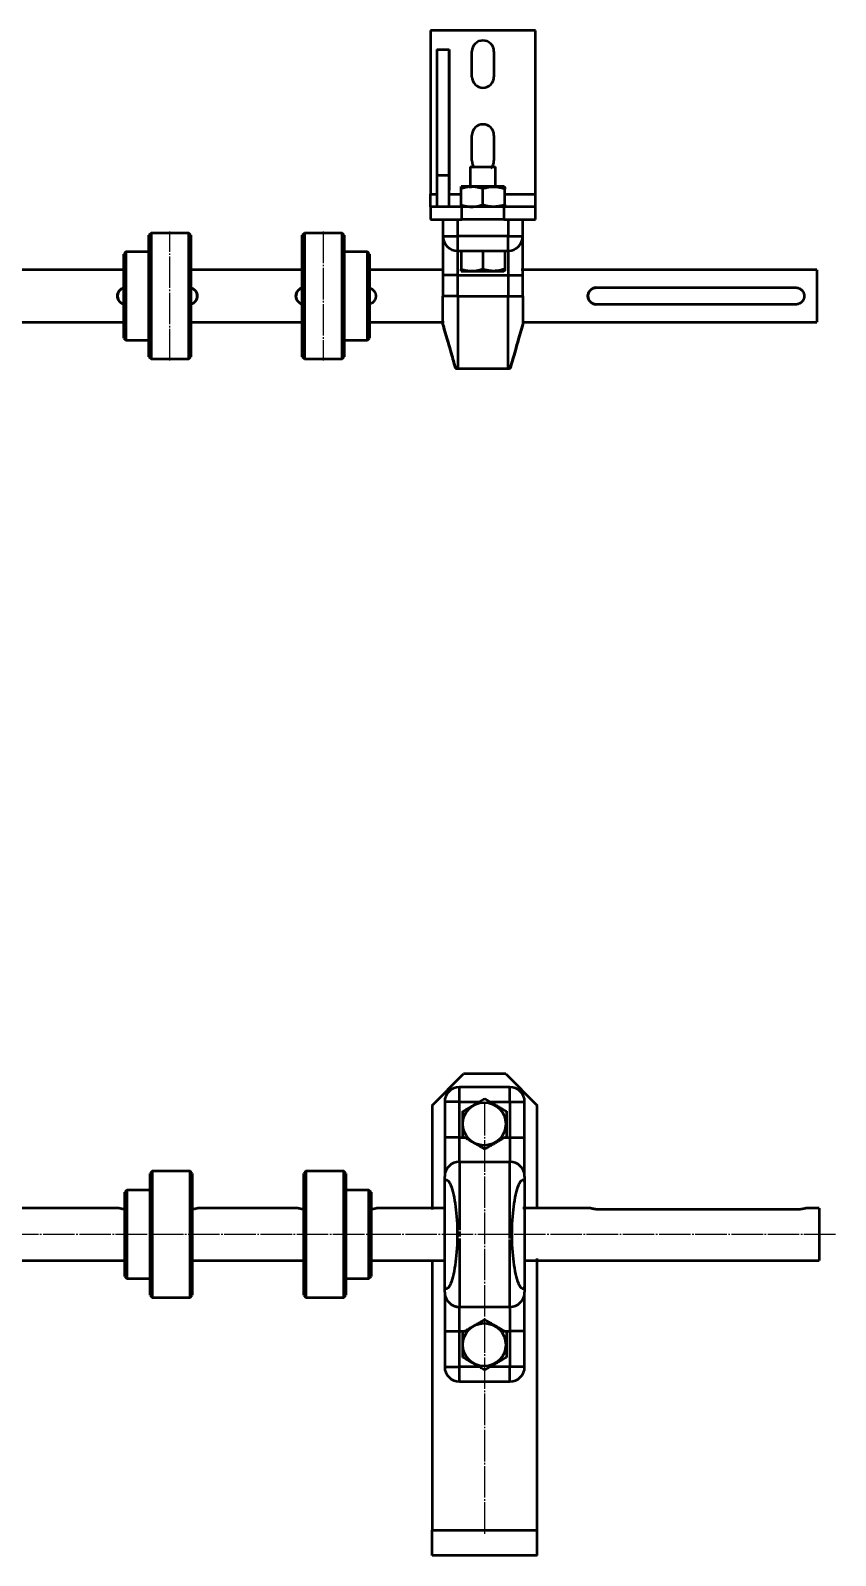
# Model space of a CAD drawing. Header units: millimetres. Extents: x 15778 to 17311, y 23500 to 24228.
# Drawn here: x 16928 to 17311, y 23502 to 24228 of the extents above; entities that cross this region are included whole.
import ezdxf

# ---------------------------------------------------------------- set-up
doc = ezdxf.new("R2010")
doc.units = ezdxf.units.MM
doc.linetypes.add('JIS_08_15', pattern=[17.25, 15, -0.75, 0.75, -0.75])
doc.layers.add('中心線', color=4, linetype='JIS_08_15', lineweight=25)
doc.layers.add('外形線', color=7, linetype='Continuous', lineweight=50)

msp = doc.modelspace()

# ---------------------------------------------------------------- linework, layer by layer
at = {"layer": '中心線'}
for p, q in [((16993.91, 24071.08), (16993.91, 24132.41)), ((17066.91, 24132.41), (17066.91, 24071.08)), ((17143.75, 23512.08), (17143.75, 23717.81)), ((17310.78, 23654.72), (16255.46, 23654.72))]:
    msp.add_line(p, q, dxfattribs=at)
at = {"layer": '外形線'}
for p, q in [((17117.91, 24228.25), (17117.91, 24150.25)), ((17167.91, 24228.25), (17117.91, 24228.25)), ((17167.91, 24150.25), (17167.91, 24228.25)), ((17120.91, 24219.25), (17120.91, 24159.25)), ((17120.91, 24219.25), (17126.91, 24219.25)), ((17126.91, 24219.25), (17126.91, 24152.25)), ((17126.91, 24159.25), (17126.91, 24219.25)), ((17137.66, 24206.25), (17137.66, 24218.25)), ((17148.16, 24218.25), (17148.16, 24206.25)), ((17137.66, 24166.25), (17137.66, 24178.25)), ((17148.16, 24178.25), (17148.16, 24166.25)), ((17120.91, 24159.25), (17120.91, 24144.25)), ((17120.91, 24159.25), (17126.91, 24159.25)), ((17126.91, 24144.25), (17126.91, 24159.25)), ((17136.91, 24163.25), (17148.91, 24163.25)), ((17136.91, 24163.25), (17136.91, 24153.07)), ((17148.91, 24153.43), (17148.91, 24163.25)), ((17117.91, 24150.25), (17121.56, 24150.25)), ((17117.91, 24144.25), (17117.91, 24150.25)), ((17126.67, 24150.25), (17132.87, 24150.25)), ((17152.92, 24153.85), (17132.52, 24153.85)), ((17132.52, 24145.19), (17132.52, 24152.9)), ((17142.91, 24145.29), (17142.91, 24152.81)), ((17153.3, 24153.63), (17152.92, 24153.85)), ((17152.94, 24150.25), (17167.91, 24150.25)), ((17153.3, 24145.38), (17153.3, 24152.71)), ((17167.91, 24144.25), (17167.91, 24150.25)), ((17132.91, 24144.25), (17117.91, 24144.25)), ((17117.91, 24144.25), (17117.91, 24138.25)), ((17132.91, 24138.25), (17132.91, 24144.25)), ((17152.91, 24144.25), (17132.91, 24144.25)), ((17167.91, 24144.25), (17152.91, 24144.25)), ((17152.91, 24144.25), (17152.91, 24138.25)), ((17152.92, 24144.25), (17153.3, 24144.47)), ((17167.91, 24138.25), (17167.91, 24144.25)), ((17117.91, 24138.25), (17132.91, 24138.25)), ((17123.91, 24138.25), (17123.91, 24130.25)), ((17130.91, 24130.25), (17130.91, 24138.25)), ((17152.91, 24138.25), (17132.91, 24138.25)), ((17152.91, 24138.25), (17167.91, 24138.25)), ((17154.91, 24138.25), (17154.91, 24130.25)), ((17161.91, 24130.25), (17161.91, 24138.25)), ((16984.91, 24131.75), (16983.91, 24130.75)), ((16983.91, 24072.75), (16983.91, 24130.75)), ((16984.91, 24131.75), (16984.91, 24101.75)), ((17002.91, 24131.75), (16984.91, 24131.75)), ((17002.91, 24071.75), (17002.91, 24131.75)), ((17003.91, 24130.75), (17002.91, 24131.75)), ((17003.91, 24130.75), (17003.91, 24101.75)), ((17057.91, 24131.75), (17056.91, 24130.75)), ((17056.91, 24101.75), (17056.91, 24130.75)), ((17057.91, 24131.75), (17057.91, 24071.75)), ((17075.91, 24131.75), (17057.91, 24131.75)), ((17075.91, 24101.75), (17075.91, 24131.75)), ((17076.91, 24130.75), (17075.91, 24131.75)), ((17076.91, 24130.75), (17076.91, 24072.75)), ((17123.91, 24130.25), (17123.91, 24111.75)), ((17123.91, 24130.25), (17130.91, 24130.25)), ((17123.91, 24130.25), (17123.91, 24111.75)), ((17130.91, 24123.25), (17130.91, 24130.25)), ((17154.91, 24130.25), (17130.91, 24130.25)), ((17154.91, 24123.25), (17154.91, 24130.25)), ((17154.91, 24130.25), (17161.91, 24130.25)), ((17161.91, 24111.75), (17161.91, 24130.25)), ((17161.91, 24111.75), (17161.91, 24130.25)), ((16972.91, 24122.75), (16971.91, 24121.75)), ((16971.91, 24081.75), (16971.91, 24121.75)), ((16972.91, 24122.75), (16972.91, 24101.75)), ((16983.91, 24122.75), (16972.91, 24122.75)), ((17087.91, 24122.75), (17076.91, 24122.75)), ((17087.91, 24101.75), (17087.91, 24122.75)), ((17088.91, 24121.75), (17087.91, 24122.75)), ((17088.91, 24121.75), (17088.91, 24081.75)), ((17130.91, 24123.25), (17141.09, 24123.25)), ((17130.91, 24111.75), (17130.91, 24123.25)), ((17132.52, 24123.25), (17132.52, 24114.59)), ((17132.52, 24123.25), (17142.91, 24123.25)), ((17142.91, 24123.25), (17142.91, 24114.69)), ((17142.91, 24123.25), (17153.3, 24123.25)), ((17144.73, 24123.25), (17154.91, 24123.25)), ((17153.3, 24123.25), (17153.3, 24114.78)), ((17154.91, 24123.25), (17154.91, 24111.75)), ((16971.99, 24114.25), (16771.84, 24114.25)), ((17057.03, 24114.25), (17003.15, 24114.25)), ((17124.12, 24114.25), (17088.19, 24114.25)), ((17132.52, 24113.65), (17142.72, 24113.65)), ((17142.72, 24113.65), (17152.92, 24113.65)), ((17152.92, 24113.65), (17153.3, 24113.87)), ((17301.91, 24114.25), (17161.14, 24114.25)), ((17301.91, 24114.25), (17301.91, 24089.25)), ((17123.91, 24111.75), (17123.91, 24101.75)), ((17130.91, 24111.75), (17123.91, 24111.75)), ((17130.91, 24101.75), (17130.91, 24111.75)), ((17130.91, 24111.75), (17154.91, 24111.75)), ((17154.91, 24111.75), (17161.91, 24111.75)), ((17154.91, 24111.75), (17154.91, 24101.75)), ((17161.91, 24101.75), (17161.91, 24111.75)), ((16972.91, 24101.75), (16972.91, 24080.75)), ((16984.91, 24101.75), (16984.91, 24071.75)), ((17003.91, 24101.75), (17003.91, 24072.75)), ((17056.91, 24072.75), (17056.91, 24101.75)), ((17075.91, 24071.75), (17075.91, 24101.75)), ((17087.91, 24080.75), (17087.91, 24101.75)), ((17123.91, 24088.17), (17123.91, 24101.75)), ((17130.91, 24101.75), (17123.91, 24101.75)), ((17123.91, 24088.17), (17123.91, 24101.75)), ((17130.91, 24101.75), (17130.91, 24067.25)), ((17130.91, 24101.75), (17154.91, 24101.75)), ((17154.91, 24101.75), (17161.91, 24101.75)), ((17154.91, 24067.25), (17154.91, 24101.75)), ((17161.91, 24101.75), (17161.91, 24088.17)), ((17161.91, 24101.75), (17161.91, 24088.17)), ((17196.91, 24105.75), (17291.91, 24105.75)), ((17291.91, 24097.75), (17196.91, 24097.75)), ((16772.56, 24089.25), (16972.34, 24089.25)), ((17003.5, 24089.25), (17057.39, 24089.25)), ((17088.55, 24089.25), (17124.47, 24089.25)), ((17161.49, 24089.25), (17301.91, 24089.25)), ((16971.91, 24081.75), (16972.91, 24080.75)), ((16972.91, 24080.75), (16983.91, 24080.75)), ((17076.91, 24080.75), (17087.91, 24080.75)), ((17087.91, 24080.75), (17088.91, 24081.75)), ((16983.91, 24072.75), (16984.91, 24071.75)), ((16984.91, 24071.75), (17002.91, 24071.75)), ((17002.91, 24071.75), (17003.91, 24072.75)), ((17056.91, 24072.75), (17057.91, 24071.75)), ((17057.91, 24071.75), (17075.91, 24071.75)), ((17075.91, 24071.75), (17076.91, 24072.75)), ((17130.91, 24067.25), (17154.91, 24067.25)), ((17118.7, 23716.14), (17133.73, 23731.17)), ((17153.77, 23731.17), (17133.73, 23731.17)), ((17153.77, 23731.17), (17168.8, 23716.14)), ((17131.73, 23717.85), (17131.73, 23724.86)), ((17155.77, 23724.86), (17131.73, 23724.86)), ((17155.77, 23717.85), (17155.77, 23724.86)), ((17118.7, 23716.14), (17118.7, 23666.64)), ((17124.71, 23717.85), (17124.71, 23700.81)), ((17131.73, 23717.85), (17124.71, 23717.85)), ((17131.73, 23717.85), (17141.93, 23717.85)), ((17131.73, 23700.81), (17131.73, 23717.85)), ((17145.21, 23717.85), (17155.77, 23717.85)), ((17155.77, 23717.85), (17162.79, 23717.85)), ((17155.77, 23717.85), (17155.77, 23700.81)), ((17162.79, 23700.81), (17162.79, 23717.85)), ((17168.8, 23667.01), (17168.8, 23716.14)), ((17124.71, 23700.81), (17124.71, 23682.28)), ((17131.73, 23700.81), (17124.71, 23700.81)), ((17131.73, 23689.29), (17131.73, 23700.81)), ((17131.73, 23700.81), (17135.01, 23700.81)), ((17152.49, 23700.81), (17155.77, 23700.81)), ((17155.77, 23700.81), (17162.79, 23700.81)), ((17155.77, 23700.81), (17155.77, 23689.29)), ((17162.79, 23682.28), (17162.79, 23700.81)), ((17162.79, 23682.28), (17162.79, 23700.81)), ((16985.44, 23684.78), (16984.44, 23683.78)), ((16985.44, 23684.78), (16985.44, 23684.09)), ((16985.44, 23684.78), (16985.44, 23624.66)), ((17003.48, 23684.78), (16985.44, 23684.78)), ((17003.48, 23624.66), (17003.48, 23684.78)), ((17004.48, 23683.78), (17003.48, 23684.78)), ((17058.58, 23684.78), (17057.58, 23683.78)), ((17058.58, 23684.78), (17058.58, 23624.66)), ((17076.62, 23684.78), (17058.58, 23684.78)), ((17076.62, 23624.66), (17076.62, 23684.78)), ((17076.62, 23683.8), (17076.62, 23684.78)), ((17077.62, 23683.78), (17076.62, 23684.78)), ((17131.73, 23689.29), (17131.73, 23656.76)), ((17131.73, 23689.29), (17155.77, 23689.29)), ((17155.77, 23652.68), (17155.77, 23689.29)), ((16984.44, 23625.67), (16984.44, 23683.78)), ((17004.48, 23683.78), (17004.48, 23665.89)), ((17004.48, 23683.78), (17004.48, 23625.67)), ((17057.58, 23625.67), (17057.58, 23683.78)), ((17057.58, 23666.24), (17057.58, 23683.78)), ((17077.62, 23683.78), (17077.62, 23625.67)), ((17124.71, 23678.69), (17124.71, 23682.28)), ((17124.71, 23630.76), (17124.71, 23678.69)), ((17162.79, 23682.28), (17162.79, 23678.69)), ((17162.79, 23678.69), (17162.79, 23630.76)), ((16973.42, 23675.76), (16972.41, 23674.76)), ((16972.41, 23634.68), (16972.41, 23674.76)), ((16973.42, 23675.76), (16973.42, 23675.08)), ((16973.42, 23675.76), (16973.42, 23633.68)), ((16984.44, 23675.76), (16973.42, 23675.76)), ((17088.64, 23675.76), (17077.62, 23675.76)), ((17088.64, 23633.68), (17088.64, 23675.76)), ((17088.64, 23674.78), (17088.64, 23675.76)), ((17089.64, 23674.76), (17088.64, 23675.76)), ((17089.64, 23674.76), (17089.64, 23634.68)), ((16969.41, 23667.25), (16776.03, 23667.25)), ((17054.58, 23667.25), (17007.48, 23667.25)), ((17124.91, 23667.25), (17092.65, 23667.25)), ((17193.85, 23667.25), (17161.95, 23667.25)), ((17293.04, 23666.59), (17197.86, 23666.59)), ((17303.06, 23667.25), (17297.05, 23667.25)), ((17303.06, 23667.25), (17303.06, 23642.2)), ((17131.73, 23656.08), (17131.73, 23653.7)), ((17131.73, 23652.68), (17131.73, 23620.16)), ((17155.77, 23620.16), (17155.77, 23652.34)), ((16772.67, 23642.2), (16972.85, 23642.2)), ((16972.41, 23634.68), (16972.41, 23642.97)), ((17004.07, 23642.2), (17058.06, 23642.2)), ((17089.28, 23642.2), (17125.27, 23642.2)), ((17089.64, 23642.63), (17089.64, 23634.68)), ((17118.7, 23642.81), (17118.7, 23513.75)), ((17162.37, 23642.2), (17303.06, 23642.2)), ((17168.8, 23513.75), (17168.8, 23643.18)), ((16972.41, 23634.68), (16973.42, 23633.68)), ((17088.64, 23633.68), (17089.64, 23634.68)), ((16973.42, 23633.68), (16984.44, 23633.68)), ((16984.44, 23625.67), (16984.44, 23633.77)), ((17077.62, 23633.68), (17088.64, 23633.68)), ((17077.62, 23633.43), (17077.62, 23625.67)), ((17124.71, 23627.17), (17124.71, 23630.76)), ((17124.71, 23627.17), (17124.71, 23608.63)), ((17124.71, 23627.17), (17124.71, 23608.63)), ((17162.79, 23630.76), (17162.79, 23627.17)), ((17162.79, 23608.63), (17162.79, 23627.17)), ((17162.79, 23608.63), (17162.79, 23627.17)), ((16984.44, 23625.67), (16985.44, 23624.66)), ((16985.44, 23624.66), (17003.48, 23624.66)), ((17003.48, 23624.66), (17004.48, 23625.67)), ((17003.48, 23624.66), (17003.48, 23625.65)), ((17057.58, 23625.67), (17058.58, 23624.66)), ((17058.58, 23624.78), (17058.58, 23624.66)), ((17058.58, 23624.66), (17076.62, 23624.66)), ((17076.62, 23624.66), (17077.62, 23625.67)), ((17131.73, 23608.63), (17131.73, 23620.16)), ((17131.73, 23620.16), (17155.77, 23620.16)), ((17155.77, 23620.16), (17155.77, 23608.63)), ((17124.71, 23608.63), (17124.71, 23591.6)), ((17124.71, 23608.63), (17131.73, 23608.63)), ((17131.73, 23591.6), (17131.73, 23608.63)), ((17131.73, 23608.63), (17135.37, 23608.63)), ((17152.13, 23608.63), (17155.77, 23608.63)), ((17162.79, 23608.63), (17155.77, 23608.63)), ((17155.77, 23608.63), (17155.77, 23591.6)), ((17162.79, 23591.6), (17162.79, 23608.63)), ((17124.71, 23591.6), (17131.73, 23591.6)), ((17131.73, 23584.59), (17131.73, 23591.6)), ((17141.2, 23591.6), (17131.73, 23591.6)), ((17155.77, 23591.6), (17145.21, 23591.6)), ((17162.79, 23591.6), (17155.77, 23591.6)), ((17155.77, 23584.59), (17155.77, 23591.6)), ((17131.73, 23584.59), (17155.77, 23584.59)), ((17118.7, 23513.75), (17168.8, 23513.75)), ((17118.7, 23501.72), (17118.7, 23513.75)), ((17168.8, 23501.72), (17168.8, 23513.75)), ((17168.8, 23501.72), (17118.7, 23501.72))]:
    msp.add_line(p, q, dxfattribs=at)
for points in [[(17132.52, 24152.9), (17132.52, 24152.98), (17132.52, 24153.05), (17132.52, 24153.12), (17132.52, 24153.19), (17132.52, 24153.25), (17132.52, 24153.31), (17132.52, 24153.36), (17132.52, 24153.42), (17132.52, 24153.47), (17132.52, 24153.52), (17132.52, 24153.56), (17132.52, 24153.6), (17132.52, 24153.64), (17132.52, 24153.67), (17132.52, 24153.71), (17132.52, 24153.74), (17132.52, 24153.76), (17132.52, 24153.78), (17132.52, 24153.8), (17132.52, 24153.82), (17132.52, 24153.83), (17132.52, 24153.84), (17132.52, 24153.85), (17132.52, 24153.85)], [(17142.91, 24152.81), (17142.41, 24152.97), (17141.93, 24153.12), (17141.47, 24153.25), (17141.02, 24153.36), (17140.57, 24153.46), (17140.14, 24153.55), (17139.72, 24153.62), (17139.31, 24153.68), (17138.9, 24153.73), (17138.49, 24153.76), (17138.09, 24153.78), (17137.68, 24153.79), (17137.28, 24153.79), (17136.88, 24153.77), (17136.48, 24153.75), (17136.07, 24153.71), (17135.66, 24153.66), (17135.24, 24153.59), (17134.81, 24153.51), (17134.38, 24153.42), (17133.93, 24153.32), (17133.48, 24153.2), (17133, 24153.06), (17132.52, 24152.9)], [(17153.3, 24152.71), (17152.81, 24152.87), (17152.33, 24153.02), (17151.86, 24153.15), (17151.41, 24153.26), (17150.97, 24153.36), (17150.54, 24153.44), (17150.12, 24153.51), (17149.7, 24153.57), (17149.29, 24153.62), (17148.88, 24153.65), (17148.48, 24153.67), (17148.08, 24153.68), (17147.68, 24153.68), (17147.27, 24153.66), (17146.87, 24153.64), (17146.46, 24153.6), (17146.04, 24153.55), (17145.63, 24153.48), (17145.2, 24153.41), (17144.77, 24153.32), (17144.32, 24153.21), (17143.86, 24153.09), (17143.39, 24152.96), (17142.91, 24152.81)], [(17153.3, 24152.71), (17153.3, 24152.87), (17153.3, 24153.01), (17153.3, 24153.13), (17153.3, 24153.24), (17153.3, 24153.33), (17153.3, 24153.41), (17153.3, 24153.48), (17153.3, 24153.53), (17153.3, 24153.57), (17153.3, 24153.6), (17153.3, 24153.62), (17153.3, 24153.63), (17153.3, 24153.62), (17153.3, 24153.6), (17153.3, 24153.57), (17153.3, 24153.53), (17153.3, 24153.48), (17153.3, 24153.41), (17153.3, 24153.33), (17153.3, 24153.24), (17153.3, 24153.13), (17153.3, 24153.01), (17153.3, 24152.87), (17153.3, 24152.71)], [(17132.52, 24145.19), (17133, 24145.04), (17133.48, 24144.9), (17133.93, 24144.78), (17134.38, 24144.67), (17134.81, 24144.58), (17135.24, 24144.5), (17135.66, 24144.44), (17136.07, 24144.39), (17136.48, 24144.35), (17136.88, 24144.32), (17137.28, 24144.31), (17137.68, 24144.3), (17138.09, 24144.31), (17138.49, 24144.33), (17138.9, 24144.37), (17139.31, 24144.41), (17139.72, 24144.47), (17140.14, 24144.55), (17140.57, 24144.63), (17141.02, 24144.73), (17141.47, 24144.85), (17141.93, 24144.98), (17142.41, 24145.12), (17142.91, 24145.29)], [(17132.52, 24144.25), (17132.52, 24144.25), (17132.52, 24144.26), (17132.52, 24144.26), (17132.52, 24144.28), (17132.52, 24144.29), (17132.52, 24144.31), (17132.52, 24144.33), (17132.52, 24144.36), (17132.52, 24144.39), (17132.52, 24144.42), (17132.52, 24144.46), (17132.52, 24144.49), (17132.52, 24144.54), (17132.52, 24144.58), (17132.52, 24144.63), (17132.52, 24144.68), (17132.52, 24144.73), (17132.52, 24144.79), (17132.52, 24144.85), (17132.52, 24144.91), (17132.52, 24144.98), (17132.52, 24145.04), (17132.52, 24145.12), (17132.52, 24145.19)], [(17142.91, 24145.29), (17143.39, 24145.14), (17143.86, 24145), (17144.32, 24144.88), (17144.77, 24144.78), (17145.2, 24144.69), (17145.63, 24144.61), (17146.04, 24144.55), (17146.46, 24144.5), (17146.87, 24144.46), (17147.27, 24144.43), (17147.68, 24144.42), (17148.08, 24144.41), (17148.48, 24144.42), (17148.88, 24144.45), (17149.29, 24144.48), (17149.7, 24144.52), (17150.12, 24144.58), (17150.54, 24144.65), (17150.97, 24144.74), (17151.41, 24144.84), (17151.86, 24144.95), (17152.33, 24145.08), (17152.81, 24145.22), (17153.3, 24145.38)], [(17153.3, 24145.38), (17153.3, 24145.23), (17153.3, 24145.09), (17153.3, 24144.97), (17153.3, 24144.86), (17153.3, 24144.77), (17153.3, 24144.69), (17153.3, 24144.62), (17153.3, 24144.56), (17153.3, 24144.52), (17153.3, 24144.49), (17153.3, 24144.48), (17153.3, 24144.47), (17153.3, 24144.48), (17153.3, 24144.49), (17153.3, 24144.52), (17153.3, 24144.56), (17153.3, 24144.62), (17153.3, 24144.69), (17153.3, 24144.77), (17153.3, 24144.86), (17153.3, 24144.97), (17153.3, 24145.09), (17153.3, 24145.23), (17153.3, 24145.38)], [(17132.52, 24114.59), (17133, 24114.44), (17133.48, 24114.3), (17133.93, 24114.18), (17134.38, 24114.07), (17134.81, 24113.98), (17135.24, 24113.9), (17135.66, 24113.84), (17136.07, 24113.79), (17136.48, 24113.75), (17136.88, 24113.72), (17137.28, 24113.71), (17137.68, 24113.7), (17138.09, 24113.71), (17138.49, 24113.73), (17138.9, 24113.77), (17139.31, 24113.81), (17139.72, 24113.87), (17140.14, 24113.95), (17140.57, 24114.03), (17141.02, 24114.13), (17141.47, 24114.25), (17141.93, 24114.38), (17142.41, 24114.52), (17142.91, 24114.69)], [(17132.52, 24113.65), (17132.52, 24113.65), (17132.52, 24113.65), (17132.52, 24113.66), (17132.52, 24113.68), (17132.52, 24113.69), (17132.52, 24113.71), (17132.52, 24113.73), (17132.52, 24113.76), (17132.52, 24113.79), (17132.52, 24113.82), (17132.52, 24113.86), (17132.52, 24113.89), (17132.52, 24113.94), (17132.52, 24113.98), (17132.52, 24114.03), (17132.52, 24114.08), (17132.52, 24114.13), (17132.52, 24114.19), (17132.52, 24114.25), (17132.52, 24114.31), (17132.52, 24114.38), (17132.52, 24114.44), (17132.52, 24114.52), (17132.52, 24114.59)], [(17142.91, 24114.69), (17143.39, 24114.54), (17143.86, 24114.4), (17144.32, 24114.28), (17144.77, 24114.18), (17145.2, 24114.09), (17145.63, 24114.01), (17146.04, 24113.95), (17146.46, 24113.9), (17146.87, 24113.86), (17147.27, 24113.83), (17147.68, 24113.82), (17148.08, 24113.81), (17148.48, 24113.82), (17148.88, 24113.85), (17149.29, 24113.88), (17149.7, 24113.92), (17150.12, 24113.98), (17150.54, 24114.05), (17150.97, 24114.14), (17151.41, 24114.24), (17151.86, 24114.35), (17152.33, 24114.48), (17152.81, 24114.62), (17153.3, 24114.78)], [(17153.3, 24114.78), (17153.3, 24114.63), (17153.3, 24114.49), (17153.3, 24114.37), (17153.3, 24114.26), (17153.3, 24114.17), (17153.3, 24114.09), (17153.3, 24114.02), (17153.3, 24113.96), (17153.3, 24113.92), (17153.3, 24113.89), (17153.3, 24113.88), (17153.3, 24113.87), (17153.3, 24113.88), (17153.3, 24113.89), (17153.3, 24113.92), (17153.3, 24113.96), (17153.3, 24114.02), (17153.3, 24114.09), (17153.3, 24114.17), (17153.3, 24114.26), (17153.3, 24114.37), (17153.3, 24114.49), (17153.3, 24114.63), (17153.3, 24114.78)], [(16968.91, 24101.75), (16968.92, 24101.97), (16968.94, 24102.2), (16968.97, 24102.42), (16969.01, 24102.65), (16969.07, 24102.88), (16969.14, 24103.1), (16969.23, 24103.32), (16969.33, 24103.53), (16969.44, 24103.73), (16969.56, 24103.93), (16969.69, 24104.12), (16969.83, 24104.3), (16969.97, 24104.47), (16970.13, 24104.62), (16970.29, 24104.77), (16970.47, 24104.91), (16970.65, 24105.05), (16970.85, 24105.17), (16971.05, 24105.29), (16971.26, 24105.39), (16971.47, 24105.48), (16971.69, 24105.56), (16971.91, 24105.62), (16972.14, 24105.67)], [(16972.01, 24097.85), (16971.79, 24097.91), (16971.58, 24097.98), (16971.36, 24098.06), (16971.16, 24098.15), (16970.95, 24098.26), (16970.76, 24098.37), (16970.58, 24098.5), (16970.4, 24098.63), (16970.23, 24098.78), (16970.08, 24098.92), (16969.93, 24099.08), (16969.79, 24099.25), (16969.65, 24099.43), (16969.53, 24099.61), (16969.41, 24099.81), (16969.31, 24100.01), (16969.21, 24100.22), (16969.13, 24100.43), (16969.06, 24100.65), (16969.01, 24100.87), (16968.97, 24101.09), (16968.93, 24101.31), (16968.92, 24101.53), (16968.91, 24101.75)], [(17006.91, 24101.75), (17006.9, 24101.5), (17006.88, 24101.26), (17006.84, 24101.01), (17006.78, 24100.76), (17006.71, 24100.51), (17006.63, 24100.27), (17006.53, 24100.04), (17006.41, 24099.81), (17006.28, 24099.59), (17006.14, 24099.39), (17005.99, 24099.19), (17005.82, 24099.01), (17005.65, 24098.84), (17005.47, 24098.68), (17005.28, 24098.52), (17005.07, 24098.38), (17004.85, 24098.25), (17004.63, 24098.13), (17004.39, 24098.03), (17004.15, 24097.95), (17003.91, 24097.87), (17003.66, 24097.82), (17003.41, 24097.78), (17003.16, 24097.76)], [(17003.29, 24105.73), (17003.53, 24105.7), (17003.78, 24105.65), (17004.02, 24105.59), (17004.26, 24105.51), (17004.49, 24105.42), (17004.71, 24105.32), (17004.93, 24105.2), (17005.14, 24105.07), (17005.34, 24104.92), (17005.53, 24104.77), (17005.7, 24104.61), (17005.87, 24104.44), (17006.02, 24104.26), (17006.17, 24104.06), (17006.31, 24103.86), (17006.43, 24103.64), (17006.54, 24103.42), (17006.64, 24103.19), (17006.72, 24102.96), (17006.79, 24102.72), (17006.84, 24102.47), (17006.88, 24102.23), (17006.9, 24101.99), (17006.91, 24101.75)], [(17053.91, 24101.75), (17053.92, 24101.97), (17053.94, 24102.2), (17053.97, 24102.42), (17054.01, 24102.65), (17054.07, 24102.88), (17054.14, 24103.1), (17054.23, 24103.32), (17054.33, 24103.53), (17054.44, 24103.73), (17054.56, 24103.93), (17054.69, 24104.12), (17054.83, 24104.3), (17054.97, 24104.46), (17055.13, 24104.62), (17055.29, 24104.77), (17055.47, 24104.91), (17055.65, 24105.05), (17055.84, 24105.17), (17056.05, 24105.29), (17056.26, 24105.39), (17056.47, 24105.48), (17056.69, 24105.56), (17056.91, 24105.62), (17057.14, 24105.67)], [(17057.01, 24097.85), (17056.79, 24097.91), (17056.58, 24097.98), (17056.36, 24098.06), (17056.16, 24098.15), (17055.95, 24098.26), (17055.76, 24098.37), (17055.58, 24098.5), (17055.4, 24098.63), (17055.23, 24098.78), (17055.08, 24098.92), (17054.93, 24099.08), (17054.79, 24099.25), (17054.65, 24099.43), (17054.53, 24099.61), (17054.41, 24099.81), (17054.31, 24100.01), (17054.21, 24100.22), (17054.13, 24100.43), (17054.06, 24100.65), (17054.01, 24100.87), (17053.97, 24101.09), (17053.93, 24101.31), (17053.92, 24101.53), (17053.91, 24101.75)], [(17091.91, 24101.75), (17091.9, 24101.5), (17091.88, 24101.26), (17091.84, 24101.01), (17091.78, 24100.76), (17091.71, 24100.51), (17091.63, 24100.27), (17091.53, 24100.04), (17091.41, 24099.81), (17091.28, 24099.59), (17091.14, 24099.39), (17090.98, 24099.19), (17090.82, 24099.01), (17090.65, 24098.84), (17090.47, 24098.68), (17090.28, 24098.52), (17090.07, 24098.38), (17089.85, 24098.25), (17089.62, 24098.13), (17089.39, 24098.03), (17089.15, 24097.95), (17088.91, 24097.87), (17088.66, 24097.82), (17088.41, 24097.78), (17088.16, 24097.76)], [(17088.29, 24105.73), (17088.53, 24105.7), (17088.78, 24105.65), (17089.02, 24105.59), (17089.26, 24105.51), (17089.49, 24105.42), (17089.71, 24105.32), (17089.93, 24105.2), (17090.14, 24105.07), (17090.34, 24104.92), (17090.53, 24104.77), (17090.7, 24104.61), (17090.87, 24104.44), (17091.02, 24104.26), (17091.17, 24104.06), (17091.31, 24103.86), (17091.43, 24103.64), (17091.54, 24103.42), (17091.64, 24103.19), (17091.72, 24102.96), (17091.79, 24102.72), (17091.84, 24102.47), (17091.88, 24102.23), (17091.9, 24101.99), (17091.91, 24101.75)], [(17192.91, 24101.75), (17192.92, 24102), (17192.94, 24102.26), (17192.99, 24102.52), (17193.05, 24102.78), (17193.12, 24103.03), (17193.22, 24103.28), (17193.33, 24103.53), (17193.45, 24103.76), (17193.59, 24103.98), (17193.75, 24104.19), (17193.91, 24104.39), (17194.08, 24104.58), (17194.27, 24104.75), (17194.46, 24104.91), (17194.68, 24105.06), (17194.9, 24105.2), (17195.13, 24105.33), (17195.37, 24105.44), (17195.62, 24105.53), (17195.88, 24105.61), (17196.14, 24105.67), (17196.4, 24105.71), (17196.65, 24105.74), (17196.91, 24105.75)], [(17196.91, 24097.75), (17196.65, 24097.76), (17196.4, 24097.78), (17196.14, 24097.82), (17195.88, 24097.88), (17195.62, 24097.96), (17195.37, 24098.05), (17195.13, 24098.16), (17194.9, 24098.29), (17194.68, 24098.43), (17194.46, 24098.58), (17194.27, 24098.75), (17194.08, 24098.92), (17193.91, 24099.1), (17193.75, 24099.3), (17193.59, 24099.51), (17193.45, 24099.74), (17193.33, 24099.97), (17193.22, 24100.21), (17193.12, 24100.46), (17193.05, 24100.72), (17192.99, 24100.97), (17192.94, 24101.23), (17192.92, 24101.49), (17192.91, 24101.75)], [(17291.91, 24105.75), (17292.16, 24105.74), (17292.42, 24105.71), (17292.68, 24105.67), (17292.94, 24105.61), (17293.2, 24105.53), (17293.44, 24105.44), (17293.69, 24105.33), (17293.92, 24105.2), (17294.14, 24105.06), (17294.35, 24104.91), (17294.55, 24104.75), (17294.74, 24104.58), (17294.91, 24104.39), (17295.07, 24104.19), (17295.23, 24103.98), (17295.37, 24103.76), (17295.49, 24103.53), (17295.6, 24103.28), (17295.7, 24103.03), (17295.77, 24102.78), (17295.83, 24102.52), (17295.88, 24102.26), (17295.9, 24102), (17295.91, 24101.75)], [(17295.91, 24101.75), (17295.9, 24101.49), (17295.88, 24101.23), (17295.83, 24100.97), (17295.77, 24100.72), (17295.7, 24100.46), (17295.6, 24100.21), (17295.49, 24099.97), (17295.37, 24099.74), (17295.23, 24099.51), (17295.07, 24099.3), (17294.91, 24099.1), (17294.74, 24098.92), (17294.55, 24098.75), (17294.35, 24098.58), (17294.14, 24098.43), (17293.92, 24098.29), (17293.69, 24098.16), (17293.44, 24098.05), (17293.2, 24097.96), (17292.94, 24097.88), (17292.68, 24097.82), (17292.42, 24097.78), (17292.16, 24097.76), (17291.91, 24097.75)], [(17123.91, 24088.17), (17124.1, 24087.52), (17124.53, 24086.02), (17124.98, 24084.43), (17125.45, 24082.81), (17125.89, 24081.26), (17126.3, 24079.84), (17126.7, 24078.43), (17127.09, 24077.07), (17127.45, 24075.82), (17127.77, 24074.7), (17128.08, 24073.62), (17128.38, 24072.59), (17128.64, 24071.67), (17128.87, 24070.87), (17129.09, 24070.11), (17129.28, 24069.46), (17129.43, 24068.91), (17129.57, 24068.43), (17129.69, 24068.03), (17129.78, 24067.71), (17129.84, 24067.49), (17129.88, 24067.36), (17129.89, 24067.32), (17129.88, 24067.36), (17129.84, 24067.49), (17129.78, 24067.71), (17129.69, 24068.03), (17129.57, 24068.43), (17129.43, 24068.91), (17129.28, 24069.46), (17129.09, 24070.11), (17128.87, 24070.87), (17128.64, 24071.67), (17128.38, 24072.59), (17128.08, 24073.62), (17127.77, 24074.7), (17127.45, 24075.82), (17127.09, 24077.07), (17126.7, 24078.43), (17126.3, 24079.84), (17125.89, 24081.26), (17125.45, 24082.81), (17124.98, 24084.43), (17124.53, 24086.02), (17124.1, 24087.52), (17123.91, 24088.17)], [(17161.91, 24088.17), (17161.72, 24087.52), (17161.29, 24086.02), (17160.84, 24084.43), (17160.37, 24082.81), (17159.93, 24081.26), (17159.52, 24079.84), (17159.11, 24078.43), (17158.73, 24077.07), (17158.37, 24075.82), (17158.05, 24074.7), (17157.74, 24073.62), (17157.44, 24072.59), (17157.18, 24071.67), (17156.95, 24070.87), (17156.73, 24070.11), (17156.54, 24069.46), (17156.39, 24068.91), (17156.25, 24068.43), (17156.13, 24068.03), (17156.04, 24067.71), (17155.98, 24067.49), (17155.94, 24067.36), (17155.93, 24067.32), (17155.94, 24067.36), (17155.98, 24067.49), (17156.04, 24067.71), (17156.13, 24068.03), (17156.25, 24068.43), (17156.39, 24068.91), (17156.54, 24069.46), (17156.73, 24070.11), (17156.95, 24070.87), (17157.18, 24071.67), (17157.44, 24072.59), (17157.74, 24073.62), (17158.05, 24074.7), (17158.37, 24075.82), (17158.73, 24077.07), (17159.11, 24078.43), (17159.52, 24079.84), (17159.93, 24081.26), (17160.37, 24082.81), (17160.84, 24084.43), (17161.29, 24086.02), (17161.72, 24087.52), (17161.91, 24088.17)], [(17133.34, 23713.34), (17133.83, 23713.62), (17134.3, 23713.89), (17134.76, 23714.16), (17135.2, 23714.41), (17135.64, 23714.67), (17136.06, 23714.91), (17136.48, 23715.15), (17136.9, 23715.39), (17137.31, 23715.63), (17137.71, 23715.86), (17138.11, 23716.09), (17138.52, 23716.33), (17138.92, 23716.56), (17139.32, 23716.79), (17139.73, 23717.03), (17140.14, 23717.27), (17140.56, 23717.51), (17140.98, 23717.75), (17141.41, 23718), (17141.85, 23718.25), (17142.31, 23718.52), (17142.77, 23718.78), (17143.25, 23719.06), (17143.75, 23719.35)], [(17143.75, 23719.35), (17144.24, 23719.07), (17144.71, 23718.8), (17145.17, 23718.53), (17145.61, 23718.28), (17146.05, 23718.02), (17146.47, 23717.78), (17146.89, 23717.54), (17147.31, 23717.3), (17147.72, 23717.06), (17148.12, 23716.83), (17148.53, 23716.59), (17148.93, 23716.36), (17149.33, 23716.13), (17149.74, 23715.89), (17150.15, 23715.66), (17150.56, 23715.42), (17150.97, 23715.18), (17151.4, 23714.93), (17151.83, 23714.69), (17152.27, 23714.43), (17152.72, 23714.17), (17153.19, 23713.9), (17153.67, 23713.62), (17154.16, 23713.34)], [(17133.34, 23707.33), (17133.34, 23707.58), (17133.34, 23707.84), (17133.34, 23708.09), (17133.34, 23708.34), (17133.34, 23708.59), (17133.34, 23708.84), (17133.34, 23709.08), (17133.34, 23709.33), (17133.34, 23709.58), (17133.34, 23709.82), (17133.34, 23710.07), (17133.34, 23710.31), (17133.34, 23710.56), (17133.34, 23710.81), (17133.34, 23711.05), (17133.34, 23711.3), (17133.34, 23711.55), (17133.34, 23711.8), (17133.34, 23712.05), (17133.34, 23712.31), (17133.34, 23712.56), (17133.34, 23712.82), (17133.34, 23713.08), (17133.34, 23713.34)], [(17133.34, 23701.31), (17133.34, 23701.58), (17133.34, 23701.83), (17133.34, 23702.09), (17133.34, 23702.35), (17133.34, 23702.6), (17133.34, 23702.85), (17133.34, 23703.1), (17133.34, 23703.35), (17133.34, 23703.6), (17133.34, 23703.85), (17133.34, 23704.09), (17133.34, 23704.34), (17133.34, 23704.58), (17133.34, 23704.83), (17133.34, 23705.08), (17133.34, 23705.32), (17133.34, 23705.57), (17133.34, 23705.82), (17133.34, 23706.06), (17133.34, 23706.31), (17133.34, 23706.56), (17133.34, 23706.82), (17133.34, 23707.07), (17133.34, 23707.33)], [(17154.16, 23713.34), (17154.16, 23712.77), (17154.16, 23712.22), (17154.16, 23711.69), (17154.16, 23711.17), (17154.16, 23710.67), (17154.16, 23710.17), (17154.16, 23709.69), (17154.16, 23709.21), (17154.16, 23708.73), (17154.16, 23708.26), (17154.16, 23707.79), (17154.16, 23707.33), (17154.16, 23706.86), (17154.16, 23706.39), (17154.16, 23705.92), (17154.16, 23705.45), (17154.16, 23704.97), (17154.16, 23704.48), (17154.16, 23703.98), (17154.16, 23703.48), (17154.16, 23702.96), (17154.16, 23702.43), (17154.16, 23701.88), (17154.16, 23701.31)], [(17143.75, 23695.3), (17143.25, 23695.59), (17142.77, 23695.87), (17142.31, 23696.14), (17141.85, 23696.4), (17141.41, 23696.65), (17140.98, 23696.9), (17140.56, 23697.15), (17140.14, 23697.39), (17139.73, 23697.62), (17139.32, 23697.86), (17138.92, 23698.09), (17138.52, 23698.32), (17138.11, 23698.56), (17137.71, 23698.79), (17137.31, 23699.02), (17136.9, 23699.26), (17136.48, 23699.5), (17136.06, 23699.74), (17135.64, 23699.99), (17135.2, 23700.24), (17134.76, 23700.5), (17134.3, 23700.76), (17133.83, 23701.03), (17133.34, 23701.31)], [(17154.16, 23701.31), (17153.67, 23701.03), (17153.19, 23700.75), (17152.72, 23700.48), (17152.27, 23700.22), (17151.83, 23699.97), (17151.4, 23699.72), (17150.97, 23699.47), (17150.56, 23699.23), (17150.15, 23698.99), (17149.74, 23698.76), (17149.33, 23698.53), (17148.93, 23698.29), (17148.53, 23698.06), (17148.12, 23697.83), (17147.72, 23697.59), (17147.31, 23697.36), (17146.89, 23697.12), (17146.47, 23696.87), (17146.05, 23696.63), (17145.61, 23696.38), (17145.17, 23696.12), (17144.71, 23695.85), (17144.24, 23695.58), (17143.75, 23695.3)], [(17124.71, 23678.69), (17124.9, 23680.16), (17125.33, 23680.76), (17125.79, 23680.76), (17126.26, 23680.41), (17126.7, 23679.85), (17127.11, 23679.14), (17127.51, 23678.25), (17127.9, 23677.23), (17128.26, 23676.11), (17128.58, 23674.96), (17128.89, 23673.69), (17129.19, 23672.3), (17129.45, 23670.88), (17129.68, 23669.45), (17129.9, 23667.9), (17130.09, 23666.33), (17130.25, 23664.8), (17130.39, 23663.18), (17130.5, 23661.5), (17130.59, 23659.78), (17130.65, 23658.06), (17130.69, 23656.36), (17130.7, 23654.72), (17130.69, 23653.08), (17130.65, 23651.39), (17130.59, 23649.66), (17130.5, 23647.95), (17130.39, 23646.27), (17130.25, 23644.65), (17130.09, 23643.11), (17129.9, 23641.55), (17129.68, 23639.99), (17129.45, 23638.57), (17129.19, 23637.15), (17128.89, 23635.76), (17128.58, 23634.48), (17128.26, 23633.33), (17127.9, 23632.22), (17127.51, 23631.19), (17127.11, 23630.31), (17126.7, 23629.6), (17126.26, 23629.03), (17125.79, 23628.69), (17125.33, 23628.69), (17124.9, 23629.28), (17124.71, 23630.76)], [(17162.79, 23630.76), (17162.6, 23629.28), (17162.17, 23628.69), (17161.71, 23628.69), (17161.25, 23629.03), (17160.8, 23629.6), (17160.39, 23630.31), (17159.99, 23631.19), (17159.6, 23632.22), (17159.24, 23633.33), (17158.92, 23634.48), (17158.61, 23635.76), (17158.31, 23637.15), (17158.05, 23638.57), (17157.82, 23639.99), (17157.6, 23641.55), (17157.41, 23643.11), (17157.25, 23644.65), (17157.12, 23646.27), (17157, 23647.95), (17156.91, 23649.66), (17156.85, 23651.39), (17156.81, 23653.08), (17156.8, 23654.72), (17156.81, 23656.36), (17156.85, 23658.06), (17156.91, 23659.78), (17157, 23661.5), (17157.12, 23663.18), (17157.25, 23664.8), (17157.41, 23666.33), (17157.6, 23667.9), (17157.82, 23669.45), (17158.05, 23670.88), (17158.31, 23672.3), (17158.61, 23673.69), (17158.92, 23674.96), (17159.24, 23676.11), (17159.6, 23677.23), (17159.99, 23678.25), (17160.39, 23679.14), (17160.8, 23679.85), (17161.25, 23680.41), (17161.71, 23680.76), (17162.17, 23680.76), (17162.6, 23680.16), (17162.79, 23678.69)], [(16972.49, 23666.63), (16972.28, 23666.64), (16972.06, 23666.67), (16971.85, 23666.69), (16971.64, 23666.72), (16971.44, 23666.75), (16971.25, 23666.79), (16971.07, 23666.82), (16970.89, 23666.86), (16970.72, 23666.89), (16970.57, 23666.93), (16970.42, 23666.96), (16970.28, 23667), (16970.15, 23667.03), (16970.02, 23667.06), (16969.91, 23667.1), (16969.8, 23667.13), (16969.71, 23667.15), (16969.63, 23667.18), (16969.56, 23667.2), (16969.51, 23667.22), (16969.46, 23667.23), (16969.43, 23667.24), (16969.42, 23667.25), (16969.41, 23667.25)], [(17007.48, 23667.25), (17007.48, 23667.24), (17007.45, 23667.24), (17007.41, 23667.22), (17007.36, 23667.21), (17007.29, 23667.19), (17007.2, 23667.16), (17007.1, 23667.13), (17006.98, 23667.1), (17006.85, 23667.06), (17006.71, 23667.02), (17006.56, 23666.98), (17006.4, 23666.94), (17006.23, 23666.9), (17006.05, 23666.86), (17005.85, 23666.82), (17005.64, 23666.79), (17005.43, 23666.75), (17005.2, 23666.71), (17004.97, 23666.68), (17004.73, 23666.65), (17004.48, 23666.63), (17004.23, 23666.61), (17003.98, 23666.6), (17003.74, 23666.59)], [(17057.66, 23666.63), (17057.44, 23666.64), (17057.23, 23666.67), (17057.01, 23666.69), (17056.81, 23666.72), (17056.61, 23666.75), (17056.42, 23666.79), (17056.23, 23666.82), (17056.06, 23666.86), (17055.89, 23666.89), (17055.74, 23666.93), (17055.59, 23666.96), (17055.45, 23667), (17055.32, 23667.03), (17055.19, 23667.06), (17055.08, 23667.1), (17054.97, 23667.13), (17054.88, 23667.15), (17054.8, 23667.18), (17054.73, 23667.2), (17054.67, 23667.22), (17054.63, 23667.23), (17054.6, 23667.24), (17054.58, 23667.25), (17054.58, 23667.25)], [(17092.65, 23667.25), (17092.64, 23667.24), (17092.62, 23667.24), (17092.58, 23667.22), (17092.53, 23667.21), (17092.46, 23667.19), (17092.37, 23667.16), (17092.27, 23667.13), (17092.15, 23667.1), (17092.02, 23667.06), (17091.88, 23667.02), (17091.73, 23666.98), (17091.57, 23666.94), (17091.4, 23666.9), (17091.21, 23666.86), (17091.02, 23666.82), (17090.81, 23666.79), (17090.59, 23666.75), (17090.37, 23666.71), (17090.13, 23666.68), (17089.89, 23666.65), (17089.65, 23666.63), (17089.4, 23666.61), (17089.15, 23666.6), (17088.9, 23666.59)], [(17197.86, 23666.59), (17197.6, 23666.59), (17197.34, 23666.6), (17197.08, 23666.61), (17196.82, 23666.63), (17196.57, 23666.66), (17196.32, 23666.69), (17196.08, 23666.72), (17195.84, 23666.76), (17195.62, 23666.8), (17195.41, 23666.84), (17195.21, 23666.88), (17195.02, 23666.92), (17194.85, 23666.96), (17194.69, 23667.01), (17194.53, 23667.05), (17194.39, 23667.08), (17194.27, 23667.12), (17194.16, 23667.15), (17194.06, 23667.18), (17193.99, 23667.2), (17193.93, 23667.22), (17193.88, 23667.24), (17193.86, 23667.24), (17193.85, 23667.25)], [(17297.05, 23667.25), (17297.04, 23667.24), (17297.02, 23667.24), (17296.97, 23667.22), (17296.91, 23667.2), (17296.84, 23667.18), (17296.74, 23667.15), (17296.63, 23667.12), (17296.51, 23667.08), (17296.37, 23667.05), (17296.21, 23667.01), (17296.05, 23666.96), (17295.88, 23666.92), (17295.69, 23666.88), (17295.49, 23666.84), (17295.28, 23666.8), (17295.06, 23666.76), (17294.82, 23666.72), (17294.58, 23666.69), (17294.33, 23666.66), (17294.08, 23666.63), (17293.82, 23666.61), (17293.56, 23666.6), (17293.3, 23666.59), (17293.04, 23666.59)], [(17133.34, 23608.13), (17133.83, 23608.41), (17134.3, 23608.69), (17134.76, 23608.95), (17135.2, 23609.21), (17135.64, 23609.46), (17136.06, 23609.71), (17136.48, 23609.95), (17136.9, 23610.19), (17137.31, 23610.42), (17137.71, 23610.66), (17138.11, 23610.89), (17138.52, 23611.12), (17138.92, 23611.35), (17139.32, 23611.59), (17139.73, 23611.82), (17140.14, 23612.06), (17140.56, 23612.3), (17140.98, 23612.54), (17141.41, 23612.79), (17141.85, 23613.05), (17142.31, 23613.31), (17142.77, 23613.58), (17143.25, 23613.86), (17143.75, 23614.14)], [(17143.75, 23614.14), (17144.24, 23613.86), (17144.71, 23613.59), (17145.17, 23613.33), (17145.61, 23613.07), (17146.05, 23612.82), (17146.47, 23612.57), (17146.89, 23612.33), (17147.31, 23612.09), (17147.72, 23611.85), (17148.12, 23611.62), (17148.53, 23611.39), (17148.93, 23611.15), (17149.33, 23610.92), (17149.74, 23610.69), (17150.15, 23610.45), (17150.56, 23610.21), (17150.97, 23609.97), (17151.4, 23609.73), (17151.83, 23609.48), (17152.27, 23609.22), (17152.72, 23608.96), (17153.19, 23608.69), (17153.67, 23608.42), (17154.16, 23608.13)], [(17133.34, 23602.12), (17133.34, 23602.38), (17133.34, 23602.63), (17133.34, 23602.88), (17133.34, 23603.13), (17133.34, 23603.38), (17133.34, 23603.63), (17133.34, 23603.88), (17133.34, 23604.12), (17133.34, 23604.37), (17133.34, 23604.62), (17133.34, 23604.86), (17133.34, 23605.11), (17133.34, 23605.35), (17133.34, 23605.6), (17133.34, 23605.85), (17133.34, 23606.1), (17133.34, 23606.34), (17133.34, 23606.59), (17133.34, 23606.85), (17133.34, 23607.1), (17133.34, 23607.35), (17133.34, 23607.61), (17133.34, 23607.87), (17133.34, 23608.13)], [(17154.16, 23608.13), (17154.16, 23607.57), (17154.16, 23607.02), (17154.16, 23606.49), (17154.16, 23605.97), (17154.16, 23605.46), (17154.16, 23604.97), (17154.16, 23604.48), (17154.16, 23604), (17154.16, 23603.52), (17154.16, 23603.05), (17154.16, 23602.59), (17154.16, 23602.12), (17154.16, 23601.65), (17154.16, 23601.19), (17154.16, 23600.72), (17154.16, 23600.24), (17154.16, 23599.76), (17154.16, 23599.27), (17154.16, 23598.78), (17154.16, 23598.27), (17154.16, 23597.75), (17154.16, 23597.22), (17154.16, 23596.67), (17154.16, 23596.11)], [(17133.34, 23596.11), (17133.34, 23596.37), (17133.34, 23596.63), (17133.34, 23596.88), (17133.34, 23597.14), (17133.34, 23597.39), (17133.34, 23597.64), (17133.34, 23597.9), (17133.34, 23598.14), (17133.34, 23598.39), (17133.34, 23598.64), (17133.34, 23598.89), (17133.34, 23599.13), (17133.34, 23599.38), (17133.34, 23599.62), (17133.34, 23599.87), (17133.34, 23600.12), (17133.34, 23600.36), (17133.34, 23600.61), (17133.34, 23600.86), (17133.34, 23601.11), (17133.34, 23601.36), (17133.34, 23601.61), (17133.34, 23601.86), (17133.34, 23602.12)], [(17143.75, 23590.1), (17143.25, 23590.38), (17142.77, 23590.66), (17142.31, 23590.93), (17141.85, 23591.19), (17141.41, 23591.45), (17140.98, 23591.7), (17140.56, 23591.94), (17140.14, 23592.18), (17139.73, 23592.42), (17139.32, 23592.65), (17138.92, 23592.89), (17138.52, 23593.12), (17138.11, 23593.35), (17137.71, 23593.58), (17137.31, 23593.82), (17136.9, 23594.05), (17136.48, 23594.29), (17136.06, 23594.53), (17135.64, 23594.78), (17135.2, 23595.03), (17134.76, 23595.29), (17134.3, 23595.55), (17133.83, 23595.83), (17133.34, 23596.11)], [(17154.16, 23596.11), (17153.67, 23595.82), (17153.19, 23595.54), (17152.72, 23595.28), (17152.27, 23595.02), (17151.83, 23594.76), (17151.4, 23594.51), (17150.97, 23594.27), (17150.56, 23594.03), (17150.15, 23593.79), (17149.74, 23593.55), (17149.33, 23593.32), (17148.93, 23593.09), (17148.53, 23592.85), (17148.12, 23592.62), (17147.72, 23592.39), (17147.31, 23592.15), (17146.89, 23591.91), (17146.47, 23591.67), (17146.05, 23591.42), (17145.61, 23591.17), (17145.17, 23590.91), (17144.71, 23590.65), (17144.24, 23590.38), (17143.75, 23590.1)]]:
    msp.add_lwpolyline(points, dxfattribs=at)
for centre in [(17143.56, 23707.33), (17143.56, 23602.12)]:
    msp.add_circle(centre, 10.22, dxfattribs=at)
for centre, radius, start, end in [((17142.91, 24218.25), 5.25, 0, 180), ((17142.91, 24206.25), 5.25, 180, 0), ((17142.91, 24178.25), 5.25, 0, 180), ((17142.91, 24166.25), 5.25, 180.00569, 221.30328), ((17142.91, 24166.25), 5.25, 314.98897, 359.99431), ((17130.91, 24130.25), 7, 180, 270), ((17154.91, 24130.25), 7, 270, 0), ((17154.91, 24130.25), 7, 270, 0), ((16972.91, 24101.75), 4, 107.20898, 257.13261), ((17002.91, 24101.75), 4, 274.20274, 81.49692), ((17057.91, 24101.75), 4, 102.86173, 261.48719), ((17196.91, 24101.75), 4, 90, 270), ((17130.91, 24074.25), 7, 261.60906, 270), ((17154.91, 24074.25), 7, 270, 278.39094), ((17131.73, 23717.85), 7.01, 90, 180), ((17155.77, 23717.85), 7.01, 0, 90), ((17155.77, 23717.85), 7.01, 0, 90), ((17131.73, 23682.28), 7.01, 90, 180), ((17131.73, 23682.28), 7.01, 90, 180), ((17131.73, 23682.28), 7.01, 90, 180), ((17155.77, 23682.28), 7.01, 0, 90), ((17155.77, 23682.28), 7.01, 0, 90), ((17155.77, 23682.28), 7.01, 0, 90), ((17131.73, 23627.17), 7.01, 180, 270), ((17131.73, 23627.17), 7.01, 180, 270), ((17155.77, 23627.17), 7.01, 270, 0), ((17155.77, 23627.17), 7.01, 270, 0), ((17155.77, 23627.17), 7.01, 270, 0), ((17131.73, 23627.17), 7.01, 195.45728, 269.9947), ((17131.73, 23591.6), 7.01, 180, 270), ((17155.77, 23591.6), 7.01, 270, 0), ((17155.77, 23591.6), 7.01, 270, 0)]:
    msp.add_arc(centre, radius, start, end, dxfattribs=at)

doc.saveas('drawing.dxf')
